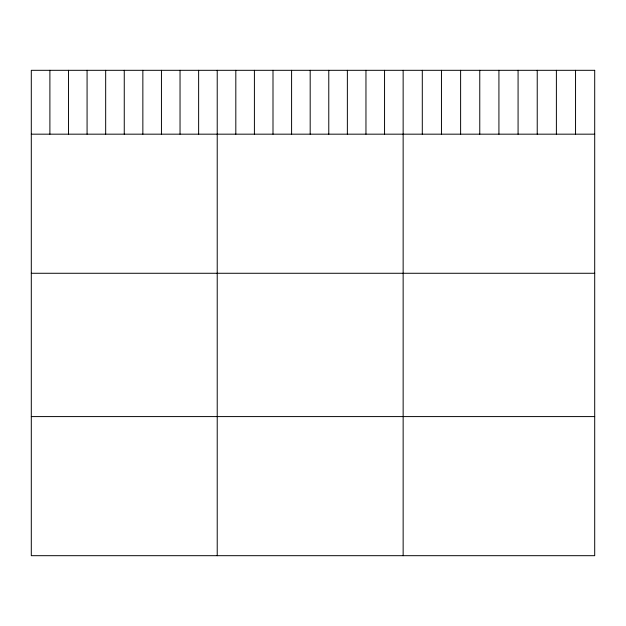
<?xml version="1.0" encoding="UTF-8"?>
<svg xmlns="http://www.w3.org/2000/svg" width="626" height="626" viewBox="0 0 626 626"><rect width="100%" height="100%" fill="white"/><g stroke="black" fill="none" stroke-linecap="round" stroke-linejoin="round"><path stroke-width="0.94" d="M31.3 134.175L594.7 134.175M31.3 273.272L594.7 273.272M31.3 416.587L594.7 416.587M575.544 70.315L575.544 134.175M556.389 70.315L556.389 134.175M537.233 70.315L537.233 134.175M518.078 70.315L518.078 134.175M498.922 70.315L498.922 134.175M479.766 70.315L479.766 134.175M460.611 70.315L460.611 134.175M441.455 70.315L441.455 134.175M422.3 70.315L422.3 134.175M403.144 70.315L403.144 555.685M384.552 70.315L384.552 134.175M365.96 70.315L365.96 134.175M347.367 70.315L347.367 134.175M328.775 70.315L328.775 134.175M310.183 70.315L310.183 134.175M291.591 70.315L291.591 134.175M272.999 70.315L272.999 134.175M254.406 70.315L254.406 134.175M235.814 70.315L235.814 134.175M217.222 70.315L217.222 555.685M198.63 70.315L198.63 134.175M180.038 70.315L180.038 134.175M161.445 70.315L161.445 134.175M142.853 70.315L142.853 134.175M124.261 70.315L124.261 134.175M105.669 70.315L105.669 134.175M87.077 70.315L87.077 134.175M68.484 70.315L68.484 134.175M49.892 70.315L49.892 134.175M594.7 70.315L31.3 70.315L31.3 555.685L594.7 555.685L594.7 70.315"/></g></svg>
